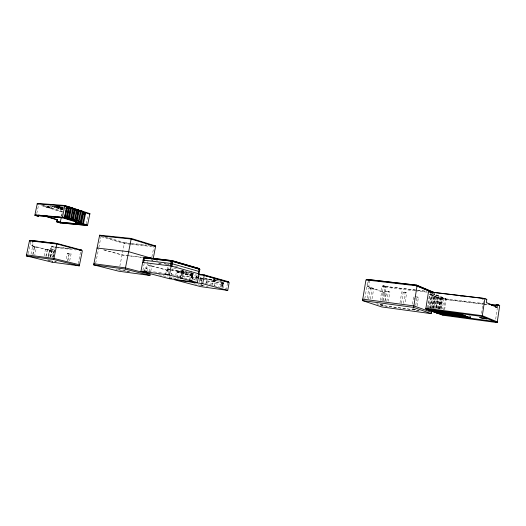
<?xml version="1.0" encoding="UTF-8"?>
<svg xmlns="http://www.w3.org/2000/svg" width="526" height="526" viewBox="0 0 526 526"><rect width="100%" height="100%" fill="white"/><g stroke="black" fill="none" stroke-linecap="round" stroke-linejoin="round"><path stroke-width="0.39" stroke-dasharray="2.63 1.97" d="M495.676 319.17L497.3 308.21M481.586 313.358L482.171 309.459M482.289 308.677L483.46 300.879M437.231 308.289L438.927 297.801L437.514 297.631L435.804 308.571M437.744 308.479L439.447 298.018L438.927 297.801M438.52 308.775L440.091 298.689L441.498 298.86L442.011 299.07L440.433 309.196M438.513 309.295L440.223 298.334L438.809 298.163L440.735 298.544L439.151 308.703M439.032 308.972L440.604 298.899L440.091 298.689M439.565 309.038L441.288 297.966L443.957 298.663L442.366 308.92M439.92 308.999L441.498 298.86M440.966 308.736L442.557 298.492L441.288 297.966M440.972 309.222L442.695 298.137M443.72 309.86L445.437 298.807L433.654 293.896M483.17 304.14L445.772 299.504L445.884 298.794L433.904 293.791M444.621 309.834L446.219 299.491L431.083 293.192M427.401 307.947L429.538 294.356L431.524 294.751L429.44 307.855M428.013 307.888L430.373 292.897M428.644 309.249L430.985 294.534M430.123 307.894L432.359 293.626M430.123 308.953L432.333 295.086L430.893 294.908L432.872 295.31L430.866 308.098M431.465 309.452L433.674 295.638L432.24 295.461L434.206 295.855L432.208 308.598M432.004 308.249L434.371 293.127M433.049 308.368L434.897 296.552L436.843 296.947L435.015 308.275M433.135 308.105L435.002 296.184L433.575 296.013L435.528 296.401L433.667 308.302M433.575 308.565L435.423 296.769L434.897 296.552M434.463 308.598L436.324 296.73M435.909 308.308L437.632 297.269L436.212 297.091L438.151 297.486L436.429 308.506M436.448 307.993L438.033 297.841L437.514 297.631M412.489 304.133L413.719 296.401L415.06 296.92M414.028 299.531L414.284 297.933M415.737 305.343L417.092 296.822L415.067 296.572M417.072 305.836L418.42 297.341L417.092 296.822M399.99 302.943L401.792 291.779L405.237 292.2L406.657 292.752L404.869 303.91M401.43 303.456L403.218 292.331L401.792 291.779M403.442 303.397L405.237 292.2M384.874 301.345L386.183 293.317L384.769 292.791L381.554 292.397L380.245 300.431M385.065 300.8L386.577 291.535L385.124 290.996L389.871 291.943L388.366 301.227M386.794 301.497L388.438 291.404M372.033 298.807L373.69 288.715L368.91 287.761L367.115 298.643M382.908 285.5L383.553 285.572L382.54 291.739L381.265 291.582L382.159 286.105L385.328 287.15L385.44 286.473L382.908 285.5L382.797 286.183M381.797 300.122L382.974 292.916L381.554 292.397M382.757 300.773L384.973 287.183L382.159 286.105M383.487 301.063L385.795 286.44L383.553 285.572M364.82 298.735L367.727 281.173M381.265 291.582L367.45 286.499L368.391 280.838M382.54 291.739L368.759 286.657L369.811 280.279M368.634 299.156L370.422 288.314L368.91 287.761M370.389 299.07L372.191 288.163M227.488 283.073L226.404 289.004L224.03 288.36M212.156 285.467L213.017 280.818L214.726 281.2L215.035 279.904L213.714 279.648L215.009 279.885M214.391 285.861L215.252 281.232L213.05 280.805M220.624 286.946L221.321 283.133L223.497 283.507L222.689 288.116M223.511 283.54L221.709 283.258L222.268 281.995M221.13 287.301C220.032 284.737 225.26 285.69 223.32 287.702M222.649 286.059C221.643 286.341 221.906 284.283 222.768 284.737M206.185 280.831L206.205 282.534L206.185 280.831L222.899 283.067L222.603 284.704C224.161 285.046 222.498 286.782 221.426 285.782M205.883 282.442L222.919 284.796L223.313 282.219L222.708 282.067M201.208 280.115L201.458 278.879L200.952 278.754L200.564 278.701L200.314 279.957L201.215 280.128L199.65 279.852L201.912 280.253L200.327 279.95M201.208 282.712L201.931 278.826L199.597 278.182M201.004 285.348L201.313 283.041M220.427 281.232L202.037 278.793L202.135 278.261L199.873 277.636M200.893 285.467L202.247 278.228L200.104 277.636M214.805 281.14L213.471 280.904L213.72 279.674M189.465 280.351L190.991 272.231M191.681 271.035L191.004 274.638L190.603 274.585M189.932 280.818L190.583 277.36L192.891 277.781L192.634 279.175M191.852 277.564C193.792 274.224 189.038 277.873 192.884 277.794M192.279 276.097L177.203 271.929L177.308 271.377L192.509 275.591L191.694 276.821A0.828 0.513 -82.3 0 0 191.668 277.024A2.814 1.736 -82.3 0 0 191.681 277.373A0.828 0.513 -82.3 0 0 191.734 277.669L191.957 278.307A0.828 0.513 -82.3 0 0 192.036 278.471A2.722 1.677 -82.4 0 0 192.207 278.675A0.828 0.513 -82.2 0 0 192.391 278.8L194.239 279.299A0.828 0.513 -82.2 0 0 194.377 279.306A2.715 1.67 -82.3 0 0 194.607 279.227A0.828 0.506 -82.2 0 0 194.804 279.082L195.225 278.622A0.828 0.506 -82.3 0 0 195.33 278.478A2.808 1.729 -82.3 0 0 195.475 278.175A0.828 0.506 -82.3 0 0 195.567 277.886L195.705 277.143L199.084 277.978M191.891 274.848C194.35 275.026 190.8 275.565 192.832 272.573M191.793 280.785L193.318 272.665M195.961 281.075L197.092 275.065M199.19 282.225L199.663 279.819M174.875 279.871L175.151 278.399M175.717 275.46L176.414 271.778L196.297 274.342M176.946 277.557L178.097 271.528L192.943 275.65L192.555 276.932A0.828 0.513 -82.3 0 0 192.536 277.143A2.814 1.736 -82.3 0 0 192.549 277.491A0.828 0.513 -82.3 0 0 192.601 277.781L192.818 278.425A0.828 0.513 -82.3 0 0 192.897 278.589A2.722 1.677 -82.4 0 0 193.068 278.793A0.828 0.513 -82.3 0 0 193.252 278.911L195.107 279.418A0.828 0.506 -82.2 0 0 195.245 279.424A2.715 1.67 -82.3 0 0 195.468 279.339A0.828 0.506 -82.2 0 0 195.665 279.201L196.086 278.734A0.828 0.506 -82.3 0 0 196.198 278.589A2.814 1.729 -82.3 0 0 196.336 278.287A0.828 0.506 -82.3 0 0 196.428 277.998L196.54 276.643L196.106 276.591L196.132 277.163M179.59 277.176C178.755 275.256 181.97 275.848 180.484 277.347M180.135 277.86L181.694 269.614M182.141 272.179L181.74 272.067L182.417 268.405M198.828 278.142L181.424 275.795L181.74 274.112L199.144 276.439M181.772 275.887L182.088 274.21L181.74 274.112M182.706 272.284L183.127 272.33L183.594 269.969M182.502 278.3L184.061 270.055M165.657 274.348L166.347 270.745L167.676 270.91M167.452 270.995C165.578 269.43 169.714 269.687 167.353 269.588M167.321 270.311L146.438 264.578L168.202 270.423L167.321 270.311L167.945 267.057L169.352 267.451M167.991 271.048L168.931 266.603M168.077 274.802L168.761 271.199L167.597 270.949M169.813 277.537L170.089 276.071M171.614 274.947L171.818 273.678M171.686 278.471L171.943 277.117M149.042 271.692L150.397 264.67M151.909 256.879L153.717 247.549M150.778 271.219L151.981 264.979M142.855 270.423L144.196 263.546M144.466 271.528L145.15 268.004L146.787 268.313L147.056 267.017L146.202 266.873L146.991 266.991M146.156 266.86L145.86 268.128L146.221 268.168M147.648 263.079L147.951 261.521M146.839 271.975L147.523 268.444L146.129 268.267M119.829 266.163L124.478 242.624L106.627 237.292M95.679 263.27L98.513 249.146M98.829 247.582L101.025 236.641M69.688 260.778L71.076 253.973L69.156 253.473L67.321 253.243L65.928 260.054M78.164 263.763L80.656 251.513M86.264 223.859L88.033 215.154M67.762 260.298L69.156 253.473M67.696 261.29L69.241 253.742L71.076 253.973M44.092 255.984L45.506 249.166L47.307 249.383L49.293 249.896L47.879 256.714M63.462 207.908L53.908 207.159L54.697 207.408L54.914 206.376L62.055 206.928M63.028 208.539L55.874 207.79L56.091 206.751L63.232 207.31M45.893 256.221L47.307 249.383M46.078 256.478L47.491 249.672L49.293 249.896M56.663 208.04L56.874 207.001L63.225 207.5M63.383 209.039L57.834 208.408L58.051 207.382L62.811 207.75M48.576 256.241L49.654 251.04L51.423 251.264L53.356 251.757L52.284 256.958M58.616 208.658L58.827 207.632L62.791 207.941M48.596 257.345L50.358 248.831L54.217 249.58L52.62 257.319M50.476 250.567L51.311 246.51L52.127 246.089L51.18 250.652L50.476 250.567L31.869 245.773L32.737 241.612M62.864 209.466L59.786 209.032L59.997 208L63.166 208.25M50.194 257.214L51.423 251.264M50.516 256.721L51.587 251.54L53.356 251.757M50.601 256.813L52.206 249.054M60.562 209.276L60.773 208.25L63.146 208.441M50.772 257.076L52.37 249.357L54.217 249.58M61.72 209.65L61.93 208.625L62.706 208.868L62.495 209.894L61.72 209.65L63.258 209.775M53.08 257.129L55.191 246.898M61.555 216.068L62.351 212.208L40.055 205.179M53.159 257.148L55.223 246.957L71.28 248.877M61.621 216.14L62.088 213.891M62.397 212.392L62.502 211.893L41.048 205.114M31.869 245.773L32.579 245.859L33.559 241.178M31.001 254.255L32.592 246.661L34.374 246.878L36.399 247.398L34.815 254.992M32.783 254.492L34.374 246.878M33.033 254.755L34.617 247.181L36.399 247.398M45.999 205.968L45.788 206.988L51.41 208.132L51.62 207.106L48.681 206.172L45.999 205.968L51.62 207.106M48.471 207.198L48.681 206.172M48.944 206.896L48.734 207.915L51.41 208.132M28.378 253.617L30.797 242.072M36.787 213.484L38.457 205.528M202.668 285.671L203.043 285.69M215.239 281.239L213.464 280.897M223.603 286.17L222.8 286.085M168.734 271.212L167.439 271.035M183.587 272.422L182.417 272.271M221.341 283.146L223.083 283.455L222.478 283.297M190.563 274.546L192.292 274.848L191.858 274.743M191.004 274.625L191.444 274.671M200.893 285.289L201.583 285.362M147.504 268.457L145.163 268.01M181.989 270.752L182.765 270.851M183.357 271.035L182.003 270.778M181.74 272.047L182.167 272.093M202.997 285.703L201.872 285.408M192.378 274.901L192.016 274.868M180.707 276.124L179.846 275.966M223.294 282.232L222.011 282.002M223.129 284.849L222.695 284.783M167.084 270.883L167.695 270.969M222.084 285.881L222.906 286.052M192.45 276.4L191.951 276.262M58.097 206.429L62.068 206.738M52.33 206.08L49.937 205.896L52.33 206.271M57.11 206.448L61.897 206.823M53.126 206.337L61.897 207.02M63.081 207.402L51.929 206.527L63.074 207.592M54.697 207.408L63.455 208.099M55.874 207.79L63.041 208.355M57.834 208.408L63.403 208.855M59.786 209.032L62.857 209.276M38.483 214.187L39.194 214.253M124.478 242.624L130.875 243.314M131.671 243.4L146.866 245.031M129.166 243.683L124.373 243.163L104.963 237.377M129.968 243.768L151.554 246.096M130.724 244.261L124.333 243.571L101.801 236.871M131.52 244.347L153.066 246.681M56.801 247.095L71.299 248.824M142.835 257.378L122.098 254.9L104.141 249.889M385.795 286.44L426.961 291.365M385.44 286.473L427.027 291.45M128.423 255.774L122.032 255.011L103.3 249.784M129.218 255.873L142.802 257.497M55.947 247.614L75.987 249.968M384.973 287.183L414.935 290.786M415.501 290.779L427.73 292.246M460.263 296.5L462.453 296.677M482.079 299.123L483.696 299.32M367.45 286.499L368.759 286.657M431.524 294.751L429.538 294.356M370.422 288.314L373.69 288.715M403.218 292.331L406.657 292.752M435.423 296.769L436.843 296.947M386.577 291.535L389.871 291.943M438.033 297.841L439.447 298.018M445.437 298.807L487.549 304.008M442.557 298.492L443.957 298.663M446.219 299.491L483.184 304.067M483.992 304.166L488.812 304.764M440.604 298.899L442.011 299.07M483.986 304.238L488.864 304.843M174.803 266.103L177.972 266.498M382.974 292.916L386.183 293.317M416.401 297.091L418.42 297.341M176.315 268.654L172.35 268.155L171.923 270.403L191.734 272.948M171.318 269.647L187.171 271.672M171.206 270.206L190.234 272.652M177.308 271.377L194.732 273.619M204.64 278.543L217.396 280.226M143.664 270.528L147.701 271.061M148.51 271.166L153.355 271.81M154.164 271.916L163.047 273.086M163.856 273.191L166.282 273.513M204.535 278.576L217.33 280.266M181.424 275.795L198.48 278.05M201.931 278.826L221.972 281.482M194.311 279.313L195.172 279.424M206.501 280.923L222.899 283.067M468.837 316.054L470.928 316.461L468.515 316.133M47.807 259.956L49.576 260.192M50.338 260.508L51.515 260.666M54.684 261.389L56.289 261.606M129.462 271.455L115.957 269.259M419.005 310.445L382.685 305.553L377.431 303.798M54.73 261.481L56.328 261.698M126.227 271.114L115.898 269.345M127.022 271.219L129.416 271.541M419.235 310.59L381.975 305.573L376.596 303.778M172.982 277.965L178.531 278.714M201.695 285.579L208.066 286.46M202.549 285.657L201.833 285.533M182.233 272.1L181.26 271.955L182.351 272.225M182.095 272.041L182.693 272.152M192.036 274.907L191.451 274.802M191.589 277.623L191.944 277.689M191.957 273.435L191.26 273.349L192.358 273.52M192.069 276.354L191.622 276.249M146.182 268.109L146.793 268.299M171.443 273.592C170.266 273.435 172.6 273.796 171.397 273.645M201.031 278.767L201.412 278.852M200.978 278.819L200.57 278.721M222.373 283.369L221.768 283.218M167.498 271.002L166.354 270.758M191.734 277.603L190.629 277.386M191.609 274.796L191.03 274.651L191.471 274.769M182.594 272.166L183.613 272.396M222.912 284.77L222.334 284.704M182.792 272.212L183.127 272.244M182.976 270.897L183.377 271.008M47.636 260.015L51.548 260.968M32.592 246.661L34.795 247.2M49.654 251.04L51.587 251.54M32.579 245.859L51.18 250.652M50.358 248.831L52.37 249.357M67.321 253.243L69.241 253.742M51.772 246.043L55.223 246.957M193.857 283.606L200.11 285.263M158.714 274.605L168.228 277.117M51.311 246.51L55.145 247.522M205.055 283.238L220.078 287.295M171.844 274.572L180.405 276.88M184.291 277.925L189.741 279.391M196.106 276.591L199.124 277.426M168.392 269.43L169.799 269.818M199.827 278.182L202.037 278.793M167.511 269.319L169.622 269.904M176.414 271.778L191.845 276.045M195.705 277.143L198.815 277.965M168.498 268.865L169.911 269.253M159.036 263.072L161.351 263.723M158.155 262.961L160.469 263.611M151.12 259.824L152.698 260.271M164.526 263.638L166.104 264.085M166.893 264.308L169.26 264.979M151.462 259.995L153.04 260.442M164.086 263.579L168.82 264.926M156.406 260.646L157.984 261.1M42.685 205.087L62.601 211.393M56.091 206.751L56.874 207.001M58.051 207.382L58.827 207.632M59.997 208L60.773 208.25M369.239 287.801L370.745 288.353M469.251 315.797L469.731 315.988M432.333 295.086L432.872 295.31M433.674 295.638L434.206 295.855M435.002 296.184L435.528 296.401M437.632 297.269L438.151 297.486M440.223 298.334L440.735 298.544M430.847 293.311L445.772 299.504M382.797 304.883L379.588 304.455L384.217 305.363L382.797 304.883M415.119 309.222L411.753 308.769L416.46 309.696L415.119 309.222"/><path stroke-width="0.79" d="M495.893 305.034L495.564 307.276L497.077 307.467L497.517 304.475L496.761 304.383L496.649 305.133M425.902 308.243L482.316 315.705L497.28 321.866L442.997 314.522L438.428 312.845L438.316 313.568L442.885 315.238L497.169 322.609L499.7 305.507L497.517 304.475M497.169 322.609L482.197 316.488L484.9 298.505L428.499 291.746L425.784 308.992L460.861 314.114L427.71 309.696L427.829 308.946M484.9 298.505L486.8 299.406L486.34 302.509L497.077 307.467M436.508 312.911L436.619 312.181L435.837 311.892L435.725 312.622L436.508 312.911L469.508 317.48L437.027 313.101L437.139 312.372L437.915 312.654L437.803 313.384L470.704 317.947L438.316 313.568M442.885 315.238L442.997 314.522M427.158 309.498L427.276 308.749M435.725 312.622L468.298 317.007L435.199 312.431L435.318 311.701L434.529 311.412L434.417 312.148L467.081 316.534L433.884 311.951L434.003 311.221L433.207 310.925L433.095 311.662L465.858 316.06L432.563 311.471L432.674 310.735L431.879 310.439L431.761 311.175L464.622 315.58L431.228 310.978L431.346 310.241L430.538 309.945L430.419 310.688L463.38 315.094L429.88 310.491L429.998 309.748L429.19 309.446L429.071 310.195L462.124 314.607L428.526 309.992L428.644 309.249M433.437 292.936L433.549 292.226L416.737 285.145L367.03 279.385L366.911 280.095M433.621 292.804L417.046 285.848L365.945 279.904L362.519 300.589L381.751 306.934L431.156 313.647L431.629 310.636M416.737 285.145L416.618 285.881L432.707 292.627M431.156 313.647L413.627 307.375L417.046 285.848M204.121 274.874L228.527 281.745L228.422 282.291L204.134 275.407L204.239 274.842L198.427 274.145M227.732 290.398L202.701 283.678L174.875 279.871L200.478 286.591L227.732 290.398L229.191 282.442L204.252 275.374L198.585 274.69M202.701 283.678L204.252 275.374M199.157 268.536L199.045 269.115L172.015 261.231L144.42 257.924L144.538 257.332L172.133 260.626L199.157 268.536L196.763 268.24M198.295 273.684L199.157 269.069L198.585 269.056M197.375 282.541L199.854 269.273L172.107 261.179L143.585 257.76L140.948 271.278L169.431 278.734L197.375 282.541L169.457 275.065L140.948 271.278M198.48 278.05L198.802 276.341M170.24 265.886L171.167 261.06L171.548 261.172M169.457 275.065L172.133 260.626M171.949 266.222L172.87 261.396L172.396 261.343M153.191 258.739L155.663 245.977L131.263 238.456L99.638 235.201L93.681 264.861L118.823 271.225L149.956 275.453L150.173 274.342L125.464 267.898L93.904 263.736M143.565 262.566L144.479 257.865M93.681 264.861L125.241 269.056L131.263 238.456M76.954 210.005L80.478 210.571L78.341 221.295L79.091 221.367L81.241 210.814L82.385 211.189L80.248 221.887L80.997 221.959L83.141 211.439L89.893 213.635L87.494 225.47L60.227 222.892L56.433 221.762L56.847 219.743L57.558 219.809L57.249 221.321L56.433 221.762M75.488 221.538L75.382 222.064L79.59 223.359L79.696 222.84L83.483 223.596L85.56 213.411L82.181 212.412M81.589 223.017L83.673 212.8L82.924 212.734M85.56 213.411L84.811 213.346L82.733 223.53L83.483 223.596M81.609 250.646L81.714 250.126L57.071 243.479L30.357 240.382L30.245 240.901M26.3 255.906L52.12 262.172L79.301 265.86L82.358 250.79L56.933 243.952L53.718 259.555L26.3 255.906L29.482 240.757L56.966 244.018L57.071 243.479M66.677 207.389L64.685 217.074L65.434 217.139L67.65 206.389L68.834 206.777L66.631 217.508L65.875 217.442M66.263 207.842L68.656 208.026L66.664 217.685L67.42 217.751L69.623 207.034L70.806 207.415L68.604 218.119L67.854 218.053M70.615 208.664L68.636 218.297L69.393 218.362L71.589 207.671L72.759 208.053L70.602 218.901L71.352 218.967L73.541 208.309L74.705 208.69L72.522 219.329L71.773 219.263M74.514 209.927L72.549 219.506L73.305 219.572L75.481 208.94L76.638 209.315L74.495 220.105L75.244 220.177L77.414 209.572L78.565 209.946L76.401 220.532L75.652 220.466L77.171 220.769L79.334 210.196M77.624 212.905L77.835 211.873M76.421 220.703L78.367 211.176M35.696 214.924L38.51 215.765L38.405 216.285L35.584 215.436L35.696 214.924L62.476 217.284L76.612 221.643L76.507 222.169L75.382 222.064M57.249 221.321L60.286 222.235L61.24 217.606M52.12 262.172L52.33 261.159M60.227 222.892L60.536 221.393M64.869 205.482L37.32 203.391L34.828 215.285L62.344 217.731L64.869 205.482L66.855 206.133L64.639 216.89L63.889 216.824M62.476 217.284L62.364 217.817L35.584 215.436M191.76 280.799L189.478 280.371L190.655 280.503M168.05 274.809L165.683 274.335L168.05 274.776M37.215 203.904L64.757 206.014L66.749 206.659M66.059 206.264L67.65 206.389M67.249 206.652L68.834 206.777M67.243 206.85L69.623 207.034M68.419 207.231L70.806 207.415M68.413 207.422L71.589 207.671M70.379 207.869L72.759 208.053M71.95 208.184L73.541 208.309M72.325 208.5L74.705 208.69M65.849 208.099L69.037 208.349M73.896 208.815L75.481 208.94M65.842 208.289L69.024 208.539M75.829 209.447L77.414 209.572M76.98 209.821L78.565 209.946M78.104 210.38L80.478 210.571M78.078 210.564L81.241 210.814M74.034 210.361L76.448 210.551M80.011 210.998L82.385 211.189M81.563 211.307L83.141 211.439M88.289 213.503L89.893 213.635M83.371 213.615L84.975 213.753M82.543 213.891L84.962 214.089M39.713 215.364L42.152 215.575M46.222 215.936L47.853 216.081M51.916 216.442L53.547 216.587M57.617 216.942L60.056 217.159M69.82 218.658L71.352 218.967M38.405 216.285L34.828 215.285M73.719 219.868L75.244 220.177M77.572 221.058L79.091 221.367M79.485 221.65L80.997 221.959M76.612 221.643L76.132 222.13L80.34 223.425L80.445 222.906L78.341 222.261M79.59 223.359L80.715 223.458L80.82 222.939L86.856 224.799L86.751 225.319L60.207 222.814L56.788 221.794M60.286 222.235L86.106 224.648M86.047 224.727L60.306 222.314L56.893 221.288M99.526 235.76L131.152 239.028L155.551 246.53M153.263 245.721L155.663 245.977M97.06 248.048L128.653 251.704L152.422 258.522M57.104 243.545L31.119 240.533L33.559 241.178L33.204 241.138M367.99 279.576L416.309 285.177L432.609 292.042M79.354 249.791L80.965 249.981M79.308 249.837L81.714 250.126M431.918 292.035L433.549 292.226M429.492 291.95L484.354 298.525M486.024 299.307L486.8 299.406M488.976 304.107L498.733 305.31L496.761 304.383M196.757 268.181L198.341 268.378L172.041 260.686L145.373 257.497L146.951 257.95M491.225 305.06L496.044 305.659M491.304 305.146L496.182 305.751M198.933 269.154L199.854 269.273M26.517 254.86L53.941 258.476L79.518 264.821M362.756 299.156L413.863 305.889L431.379 312.227M226.167 281.384L227.758 281.594M226.127 281.43L228.527 281.745M362.519 300.589L413.627 307.375M425.784 308.992L482.197 316.488M180.668 277.892C179.228 277.919 184.606 278.662 181.214 277.984M145.617 271.666L146.839 271.975L144.913 271.672M191.221 280.614L191.786 280.779M53.718 259.555L79.301 265.86M125.241 269.056L149.956 275.453M29.482 240.757L30.784 241.099M143.447 262.671L142.671 262.454L171.187 266.005L198.992 273.882M143.907 260.324L143.125 260.107L171.647 263.585L199.426 271.574M144.42 257.924L144.867 257.977M143.585 257.76L144.361 257.977M144.538 257.332L146.899 258.01M99.638 235.201L101.972 235.898M37.662 215.436L38.871 215.798M43.836 215.811L56.847 219.743M44.552 215.87L57.558 219.809M76.191 221.755L78.999 222.623M62.344 217.731L87.494 225.47M64.639 216.89L65.434 217.139M66.631 217.508L67.42 217.751M68.604 218.119L69.393 218.362M72.522 219.329L73.305 219.572M76.401 220.532L77.171 220.769M37.32 203.391L38.852 203.871M83.549 212.938L84.811 213.346M67.538 206.922L68.728 207.303M69.517 207.56L70.694 207.941M71.477 208.197L72.654 208.579M73.43 208.835L74.6 209.21M75.376 209.466L76.533 209.841M77.302 210.091L78.459 210.466M79.222 210.716L80.373 211.09M81.136 211.334L82.28 211.708M83.036 211.952L89.788 214.148M427.71 309.696L428.526 309.992M429.071 310.195L429.88 310.491M430.419 310.688L431.228 310.978M431.761 311.175L432.563 311.471M433.095 311.662L433.884 311.951M434.417 312.148L435.199 312.431M437.027 313.101L437.803 313.384M367.03 279.385L369.16 280.207M169.431 278.037L171.68 278.478L169.504 278.037M189.958 280.812L192.24 281.246L189.958 280.812M485.426 318.237L479.653 317.461L481.441 318.177L487.181 318.947L485.426 318.237"/></g></svg>
